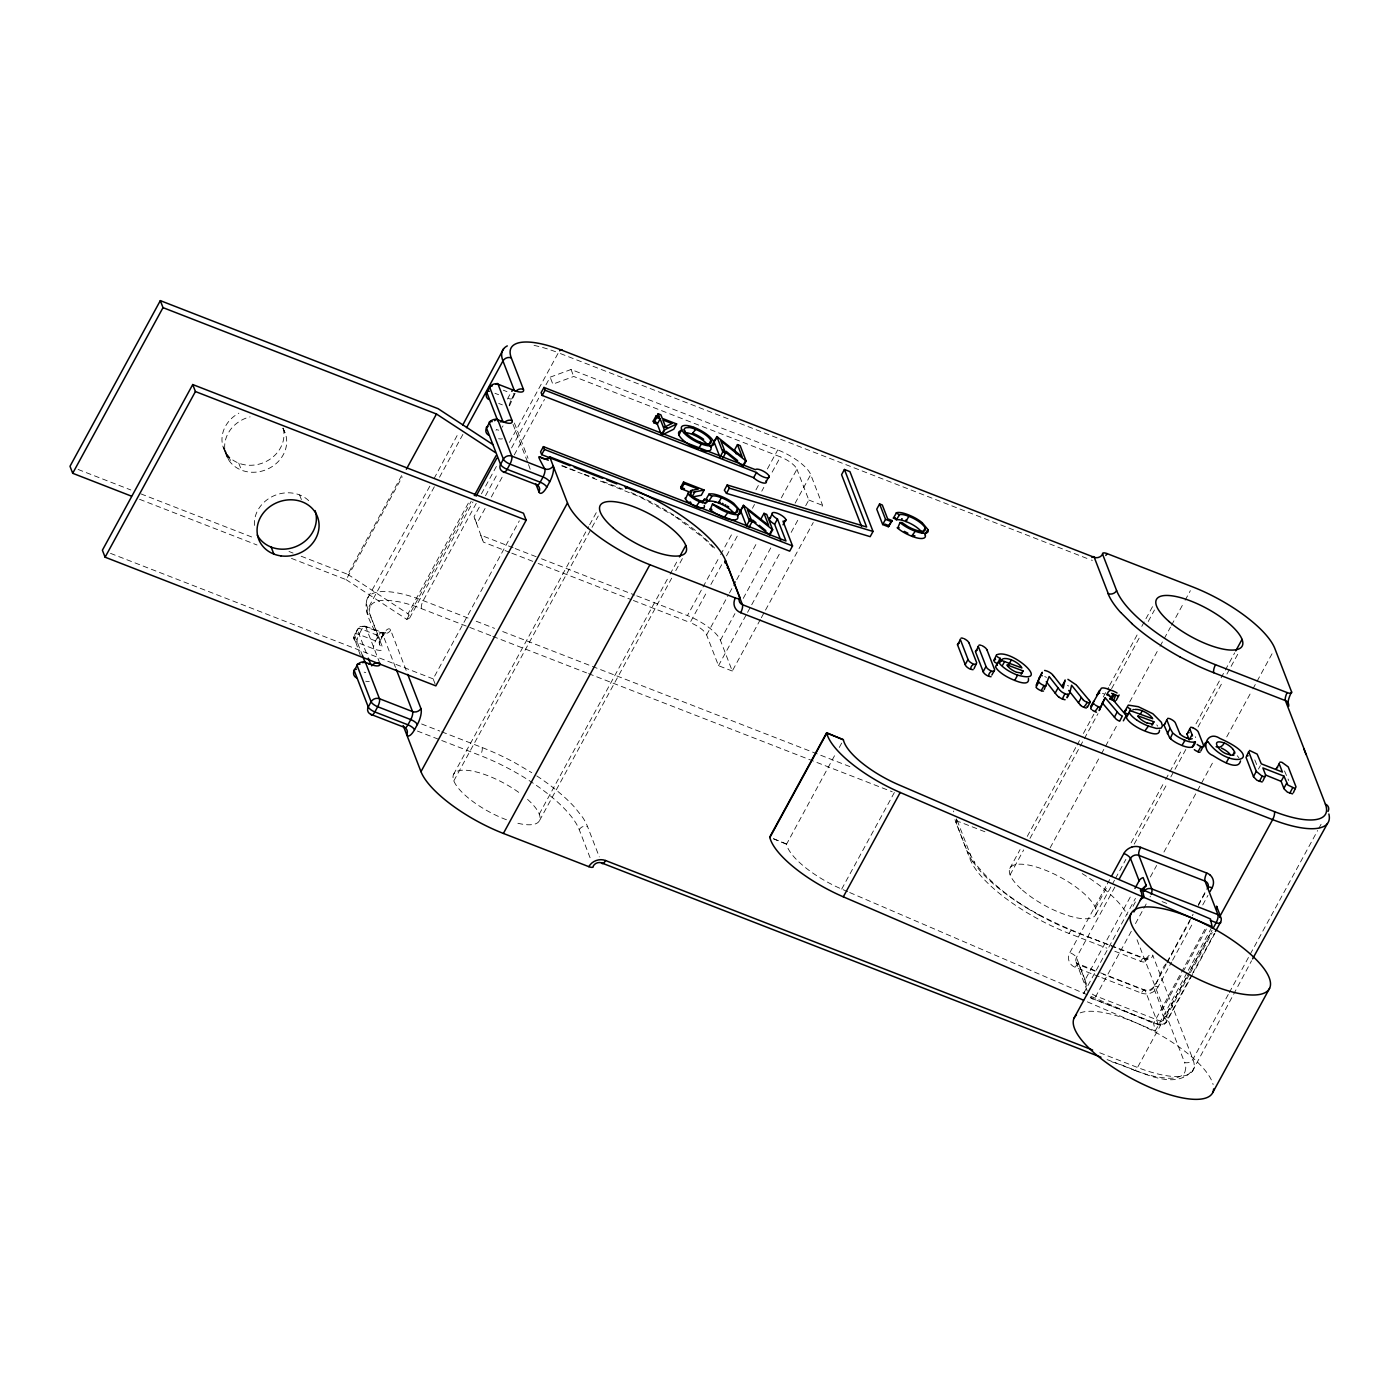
<?xml version="1.0" encoding="UTF-8"?>
<svg xmlns="http://www.w3.org/2000/svg" width="1400" height="1400" viewBox="0 0 1400 1400"><rect width="100%" height="100%" fill="white"/><g stroke="black" fill="none" stroke-linecap="round" stroke-linejoin="round"><path stroke-width="0.75" stroke-dasharray="5 3.75" d="M956.76 820.785L956.778 819.84L956.078 822.062M509.495 405.86L515.183 393.067M1112.055 1061.935C1133.93 1067.22 1176 1095.237 1193.938 1068.078M370.108 606.532L369.267 610.225A72.345 23.905 28.6 0 0 370.335 615.72M1184.943 1071.98L1185.765 1068.13A72.345 23.905 28.6 0 0 1184.715 1062.81M382.9 635.688L379.295 642.407M434.07 478.555L458.605 432.775M1192.293 1071.42L1251.565 960.767M1214.885 933.38L1193.587 972.475M301.158 556.22L347.795 574.367L402.815 473.445M291.463 558.39L346.15 579.67L402.22 476.84M434.332 486.762L367.815 608.773A6.3 5.53 -21.1 0 0 370.493 616.14L382.637 647.605A12.723 4.2 28.6 0 1 382.672 649.372M439.53 477.225L463.452 433.387M507.395 399.088A6.3 2.152 -68.7 0 1 507.815 398.283L510.668 393.067M406.175 670.355L390.67 630.192A12.6 4.323 -68.7 0 0 382.812 635.023L379.96 640.238A6.3 5.53 -21.1 0 0 382.637 647.605M509.145 405.457A12.6 4.323 -68.7 0 1 512.242 397.635L514.15 394.152M502.302 427.158L503.02 425.863M346.15 579.67L406.822 619.378L409.658 618.048L408.012 613.778L469.262 501.427M406.822 619.378L471.188 501.323M409.658 618.048L472.99 501.9M476.227 503.387L423.22 600.617A6.3 2.152 -68.7 0 0 421.453 608.633M481.425 493.85L497.017 465.255M509.495 442.382L558.355 352.783A78.715 26.022 28.6 0 0 531.195 344.855M509.758 552.387L483.42 542.133L474.04 516.74L480.305 505.278M485.52 495.705L498.015 472.762M511.577 447.912L538.685 398.195M545.965 384.825L550.148 377.178L571.043 369.495L777.753 449.907A31.482 10.412 28.6 0 1 810.722 474.617L822.605 505.383L820.523 509.198M485.082 508.445L476.752 523.74L474.04 516.74M491.347 496.965L503.843 474.023M514.273 454.912L544.495 399.455M435.172 684.128L433.142 678.878L519.312 520.835M453.53 774.462L588.63 526.663M589.663 524.773L596.925 511.455M453.827 780.867L598.238 516.005M539.262 814.1L669.025 576.117M670.075 574.192L678.44 558.845M539.56 820.523L671.685 578.183M675.78 570.64L682.972 557.462M760.305 619.64L732.27 671.038L720.405 640.273A31.482 10.412 28.6 0 0 687.435 615.562L701.977 588.91M703.01 587.003L719.617 556.535M720.65 554.628L733.11 531.79M755.947 489.895L759.062 484.173M767.375 468.948L777.753 449.907M732.27 671.038L718.497 665.683L706.615 634.918A15.75 5.198 28.6 0 0 690.13 622.562L706.738 592.095M710.903 584.483L722.312 563.535M726.477 555.905L738.92 533.067M752.43 508.305L754.495 504.508M761.775 491.173L763.84 487.358M772.153 472.133L780.447 456.907L573.738 376.477L552.843 384.16L550.148 377.178M706.615 634.918L728.42 594.93M729.452 593.023L735.683 581.595M736.715 579.688L757.488 541.608M781.358 497.823L796.933 469.262A15.75 5.198 28.6 0 0 780.447 456.907M720.405 640.273L734.93 613.62M743.242 598.378L771.26 546.98M795.148 503.177L810.722 474.617M718.497 665.683L746.532 614.267M747.565 612.36L750.68 606.655M751.712 604.747L780.78 551.442M791.175 532.385L799.47 517.16M805.7 505.733L808.815 500.028L796.933 469.262M761.337 617.733L764.452 612.01M765.503 610.12L813.26 522.515M847.7 891.678L841.697 889.087A56.665 18.725 28.6 0 1 786.52 844.253L835.048 754.758M839.282 747.495L843.413 739.9M841.697 889.087L894.46 792.33M1009.803 868.438L1020.075 849.608M1027.25 836.43L1076.057 746.9M1077.108 744.975L1080.257 739.218M1083.39 733.46L1093.855 714.28M1103.27 697.008L1108.502 687.4M1109.553 685.475L1137.64 633.955M1141.788 626.36L1144.903 620.655M1145.935 618.747L1153.197 605.43M1010.083 874.843L1023.697 849.905M1029.98 838.39L1079.155 748.178M1080.205 746.253L1083.337 740.495M1084.388 738.57L1097.985 713.633M1111.6 688.678L1140.895 634.935M1148.227 621.495L1154.493 609.98M1050.14 847.84L1100.382 755.72M1101.415 753.795L1117.112 725.008M1129.678 701.977L1158.972 648.235M1160.023 646.327L1163.172 640.553M1164.205 638.645L1170.487 627.13M1171.538 625.205L1184.085 602.175M1185.135 600.25L1190.368 590.66M1099.227 976.692L1075.182 967.33A12.6 11.078 -21.1 0 1 1069.845 952.613L1106.227 885.885M1107.26 883.977L1110.375 878.255M1095.535 908.092L1108.1 885.062M1131.112 842.835L1164.608 781.41M1165.64 779.503L1168.79 773.745M1169.84 771.82L1182.388 748.79M1196.002 723.835L1220.065 679.683M1221.115 677.775L1224.248 672.017M1225.297 670.093L1234.712 652.82M1095.815 914.498L1114.487 880.267M1115.52 878.378L1125.898 859.355M1134.21 844.113L1167.688 782.688M1170.837 776.93L1173.97 771.173M1175.02 769.247L1186.535 748.142M1198.033 727.02L1222.812 681.572M1226.925 674.048L1238.212 653.327M1114.89 887.005L1076.443 957.547A6.3 5.53 -21.1 0 0 1079.102 964.915L1086.733 984.655M1086.487 986.335L1084.545 981.295A6.3 5.53 -21.1 0 1 1085.07 979.93L1130.815 896.053M1083.722 993.248L1135.435 898.38M1133.002 906.342L1137.168 898.712M1150.345 876.995L1156.627 865.48M1163.943 852.04L1196.388 792.54M1197.438 790.615L1213.135 761.827M1226.733 736.872L1251.845 690.812M1252.895 688.905L1272.775 652.435M1131.322 931.245L1095.99 996.065A6.3 2.152 -68.7 0 1 1092.07 998.48A6.3 5.53 -21.1 0 1 1090.25 997.325M1135.487 923.615L1142.767 910.262M1143.8 908.355L1146.915 902.65M1258.46 769.072L1260.35 765.59M1166.095 963.795C1158.605 970.585 1158.447 992.46 1144.623 989.975L1098.685 972.108M1167.127 961.887L1193.115 914.217M1198.312 904.68L1207.675 887.53M1166.078 964.688L1153.618 987.578A6.3 5.53 -21.1 0 1 1145.252 990.64A6.3 2.152 -68.7 0 0 1141.332 993.072L1101.24 977.462M1167.127 962.78L1189.983 920.85M1198.312 905.59L1205.575 892.255M1141.332 993.072A12.6 11.078 -21.1 0 0 1158.045 986.913L1171.555 962.132M1172.587 960.225L1193.377 922.092M1202.74 904.942L1207.938 895.405M1087.328 1001.84L1155.227 1031.047L1153.6 1023.33L1206.362 926.555M1189.405 974.488L1165.483 1018.342A6.3 5.53 -21.1 0 1 1164.608 1019.585L1161.37 1011.185A6.3 5.53 -21.1 0 0 1162.245 1009.942L1182.002 973.735M1183.035 971.828L1206.94 927.972M1155.227 1031.047L1187.288 972.23M1188.32 970.34L1212.12 926.695M1186.045 977.935L1162.14 1021.79A6.3 2.152 -68.7 0 1 1158.22 1024.205L1092.07 998.48L1090.53 994.525M1190.21 970.322L1212.033 930.283M1186.36 977.865L1137.517 1067.465A6.3 2.152 -68.7 0 1 1133.58 1069.898L1107.085 1059.59M1187.41 975.958L1212.347 930.212M1190.438 972.58L1212.26 932.558M1191.523 975.38L1166.568 1021.142A6.3 5.53 -21.1 0 1 1158.22 1024.205L1145.252 990.64L1103.165 974.26M1192.555 973.472L1214.377 933.45M1192.555 974.382L1166.165 1022.648L1164.065 1024.52L1159.13 1024.905M1228.255 994.49L1192.922 1059.31A6.3 5.53 -21.1 0 1 1184.557 1062.39L1136.73 938.98M1229.305 992.583L1317.645 830.532M1318.695 828.642L1322.842 821.012M429.835 486.168L368.445 596.68C359.765 612.622 377.178 629.265 379.575 644.56M1145.112 961.538L1148.91 956.847L1145.112 958.825L1146.197 958.597L1143.975 958.212C1084.283 934.43 1015.035 915.425 974.05 861.858L974.715 862.803L970.515 854.98L956.48 818.615M382.62 636.142L386.627 631.225L382.83 633.202L383.898 632.975L365.4 626.273M364.84 626.133L359.905 626.517L357.805 628.39L353.885 638.015M1104.267 693.962L1103.69 693.788A11.06 3.657 28.6 0 0 1102.483 693.455M1158.587 1024.765L1090.793 997.938M560.385 353.57L1090.303 559.72M808.815 500.028L822.605 505.383M503.317 390.197L506.992 391.632M494.952 393.277L498.627 394.713M498.698 403.445L502.373 404.863M562.415 465.71L576.538 471.205M584.605 474.338L594.685 478.258M602.753 481.407L622.93 489.248M561.54 465.798L582.207 473.83M584.08 474.565L639.485 496.738L673.418 515.375M513.135 547.767L480.707 535.15L483.42 542.133M515.165 548.555L539.49 558.005M541.52 558.793L634.742 595.07M636.773 595.858L687.435 615.562M511.787 553.175L536.113 562.642M538.142 563.43L631.365 599.69M633.395 600.477L690.13 622.562M468.073 618.065L423.22 600.617A78.715 26.022 28.6 0 0 367.815 608.773L379.96 640.238A6.3 2.083 28.6 0 1 375.533 640.903L358.995 634.462A6.3 2.083 28.6 0 0 354.567 635.11A6.3 5.53 -21.1 0 0 357.227 642.477L373.765 648.918A12.583 4.165 28.6 0 0 382.043 650.003M476.21 621.233L494.567 628.372M502.705 631.54L851.235 767.13M78.103 469.455L130.83 489.965M140.963 493.903L254.52 538.072M288.995 551.477L293.055 553.07M490.752 635.582L420.63 608.317A72.24 23.87 28.6 0 0 398.983 601.808L388.973 600.39A72.31 23.905 28.6 0 0 370.387 606.043M492.8 636.387L586.548 672.858M588.595 673.645L892.273 791.788M139.545 499.293L257.023 544.985M984.935 831.775L960.523 822.29A6.3 2.083 28.6 0 0 956.078 822.938L970.13 859.303A94.447 31.22 28.6 0 0 1069.005 933.433L1106.84 948.15M1162.07 901.6L1168.072 903.945M110.513 553.367L433.142 678.878M1039.255 915.25A100.608 33.25 28.6 0 0 1072.943 931.017L1108.765 944.947M1110.76 945.717L1144.605 958.895A6.3 5.53 -21.1 0 0 1152.953 955.815L1192.922 1059.31A78.715 26.022 28.6 0 1 1137.517 1067.465L1098.79 1052.398M1114.803 951.248L1140.668 961.31A6.3 2.083 28.6 0 0 1145.112 960.663A12.6 4.323 -68.7 0 1 1152.953 955.815M773.57 838.933L786.433 843.938M1095.01 970.672L1076.547 963.007L1077.212 963.69M1095.132 971.145L1079.102 964.915A6.3 2.152 -68.7 0 0 1075.182 967.33M421.61 723.975L439.757 731.045M441.77 731.832L482.108 747.512A100.608 33.25 28.6 0 1 515.795 763.28L531.79 772.695M417.392 731.045L439.723 739.725M441.752 740.512L480.34 755.528A94.447 31.22 28.6 0 1 579.233 829.657L590.94 859.968M1044.733 676.567L1044.855 676.62A5.582 1.838 28.6 0 1 1046.483 677.39M773.483 838.635L786.52 844.253M849.712 892.535L1153.6 1023.33M1067.483 685.44L1068.62 686M1038.993 915.092L1030.278 910.123M1029.735 909.808L1021.667 904.82M347.795 574.367L408.012 613.778M675.202 516.6L703.29 537.758L714.315 548.712M1284.5 770.945L1288.717 780.553M1237.233 755.72L1238.877 757.715M1156.75 724.867L1157.73 726.197M1254.767 759.903L1257.672 767.043M972.44 861.227L980.017 870.817A100.712 33.285 28.6 0 0 1021.335 904.61M226.1 453.233L230.632 460.565L222.827 446.058L228.812 460.215M283.115 428.102L285.81 435.085M224.77 451.43L225.523 453.04M1195.722 737.625L1195.565 737.258A5.478 1.802 28.6 0 0 1195.25 736.733M1162.245 1009.942L1153.618 987.578A6.3 2.083 28.6 0 1 1158.045 986.913M1165.483 1018.342L1166.568 1021.142A6.3 2.083 28.6 0 1 1162.14 1021.79L1095.99 996.065A6.3 2.083 28.6 0 1 1090.163 992.285M1085.07 979.93L1076.443 957.547A6.3 2.083 28.6 0 0 1069.845 952.613M1076.04 961.87L1088.342 993.755M954.975 819.613L967.453 851.935A6.3 5.53 -21.1 0 1 970.13 859.303M571.043 369.495L573.738 376.477M514.413 423.045L528.01 458.29M513.03 424.375L527.765 462.525M528.535 464.537L530.425 469.892M536.778 775.915A100.712 33.285 28.6 0 1 575.015 807.695L582.61 817.303A100.712 33.285 28.6 0 1 587.545 826.595L599.288 856.887M395.483 667.398L382.305 633.255L365.767 626.832A6.3 5.53 -21.1 0 0 357.402 629.895L354.567 635.11L362.373 655.322M379.803 663.197L365.767 626.832A6.3 2.152 -68.7 0 0 361.848 629.247A6.3 2.083 28.6 0 0 357.402 629.895L367.553 656.163M299.6 494.9L301.613 500.15M354.165 639.433L353.832 636.668L360.483 655.795M238.752 463.155L241.447 470.155M1150.45 896.123A6.3 2.152 -68.7 0 1 1150.03 896.928M498.733 430.168A6.3 2.083 28.6 0 1 496.457 429.52A6.3 2.152 -68.7 0 0 496.037 430.325M502.442 438.795A12.6 4.165 28.6 0 1 498.593 438.725M282.748 428.225A31.482 27.685 -21.1 0 1 267.767 469A31.482 27.685 -21.1 0 1 225.96 454.457A31.482 27.685 -21.1 0 1 250.093 416.868M283.255 428.627A31.482 27.685 -21.1 0 1 262.22 463.173A31.482 27.685 -21.1 0 1 224.263 449.96A31.482 27.685 -21.1 0 1 238.84 413.175M512.242 397.635A6.3 2.083 28.6 0 1 507.815 398.283M514.36 393.733A6.3 2.083 28.6 0 1 513.275 393.767M630.91 492.502A100.748 33.303 28.6 0 1 714.613 548.065M390.67 630.192A6.3 5.53 -21.1 0 1 382.305 633.255A6.3 2.152 -68.7 0 0 378.385 635.688L375.533 640.903A6.3 2.152 -68.7 0 0 373.765 648.918M254.432 525.438A31.482 27.685 -21.1 0 1 274.33 495.6A31.482 27.685 -21.1 0 1 309.942 501.918M1092.403 560.332A12.6 11.078 -21.1 0 1 1091.318 560.07M527.555 799.383A48.79 16.135 28.6 0 1 515.445 822.657M506.468 819.753A48.79 16.135 28.6 0 1 453.653 774.218A48.79 16.135 28.6 0 1 520.17 793.415M357.227 642.477A6.3 2.152 -68.7 0 1 358.995 634.462L361.848 629.247L378.385 635.688A6.3 2.083 28.6 0 0 382.812 635.023M1082.217 873.617A78.715 26.022 28.6 0 1 1127.175 914.602M482.108 747.512A6.3 2.152 -68.7 0 1 480.34 755.528M579.233 829.657A6.3 5.53 -21.1 0 1 587.58 826.577M365.75 672.648A6.3 2.083 28.6 0 1 364.175 672.14M956.55 818.825A6.3 5.53 -21.1 0 1 956.078 822.938M953.54 811.86A6.3 2.152 -68.7 0 1 953.767 810.985M1140.668 961.31A6.3 2.152 -68.7 0 1 1144.605 958.895M1069.005 933.433A6.3 2.152 -68.7 0 1 1072.943 931M1134.368 1070.195A72.24 23.87 28.6 0 0 1156.05 1076.722L1166.078 1078.14A72.31 23.905 28.6 0 0 1184.663 1072.487M369.285 681.59A12.583 4.165 28.6 0 1 365.68 681.188M972.458 861.21A100.712 33.285 28.6 0 1 967.505 851.935M1080.17 1012.9A78.715 26.022 28.6 0 1 1154.842 1031.922A78.715 26.022 28.6 0 1 1213.118 1084.545M1083.898 993.317A6.3 5.723 -11.8 0 1 1084.422 991.935M1022.56 890.242A48.79 16.135 28.6 0 0 1095.045 915.722A48.79 16.135 28.6 0 0 1040.83 868.455A48.79 16.135 28.6 0 0 1022.56 890.242"/><path stroke-width="1.5" d="M996.398 655.235L993.632 660.8L995.61 659.242M1065.12 679.962L1063.195 688.117L1054.428 676.97M1067.92 694.12L1067.08 697.778L1069.915 692.545L1071.595 685.23L1083.46 700.053M996.45 654.99C1010.328 647.29 1053.605 685.58 1016.767 674.87A20.598 6.808 28.6 0 1 1015.35 674.275L1014.265 673.803A19.198 6.335 28.6 0 1 1011.465 672.438A18.218 6.02 28.6 0 1 1008.315 670.688L1008.053 670.53A16.555 5.478 28.6 0 1 1006.565 669.567L1005.865 669.095A16.345 5.407 28.6 0 1 998.41 661.605M1102.377 702.992L1099.193 710.553L1105.212 697.778L1118.793 713.668A5.005 1.662 28.6 0 0 1122.345 716.03L1119.668 721.21A5.005 1.662 28.6 0 1 1115.87 718.883L1102.377 702.992L1105.212 697.778M1062.267 685.178L1061.9 686.367L1064.735 681.188M1108.467 689.185L1106.543 688.572A11.06 3.657 28.6 0 0 1102.553 687.942L1102.342 687.995A10.92 3.605 28.6 0 0 1101.293 688.275L1090.898 706.58L1093.75 701.347M462.683 425.145L503.562 348.845M1252.597 958.86L1327.428 823.585M492.852 444.535L438.113 408.695L160.317 300.632L70 466.287L72.695 473.287L131.442 496.142M72.695 473.287L163.013 307.632L160.317 300.632M192.727 384.545L102.392 550.218L105.105 557.2L435.855 685.878L526.173 520.205L523.477 513.222L192.727 384.545L195.423 391.545L526.173 520.205M105.105 557.2L195.423 391.545M406.368 469.227L436.467 414.015L495.355 452.55M466.567 427.665L502.95 360.938A78.715 26.022 28.6 0 1 507.308 345.905M474.302 495.6L496.09 455.613M476.105 496.177L496.86 458.097M543.97 387.433L545.055 390.233L756.472 472.483A7.875 2.607 28.6 0 0 767.55 477.942A7.875 2.607 28.6 0 0 765.415 472.412A7.875 2.607 28.6 0 0 755.405 469.683L543.97 387.433L541.117 392.648L542.202 395.447L753.637 477.698A7.875 2.607 28.6 0 0 762.597 482.843A7.875 2.607 28.6 0 0 766.028 480.9M542.202 395.447L545.055 390.233M625.012 487.077L789.705 551.163L792.54 545.93L782.985 521.168A7.875 2.607 28.6 0 0 783.597 516.863A7.875 2.607 28.6 0 0 772.73 512.628A7.875 2.607 28.6 0 0 777.472 519.032L785.96 540.995L543.41 446.635L540.558 451.85L541.642 454.65L570.115 465.727M541.642 454.65L544.477 449.435L543.41 446.635M359.922 664.265A6.3 2.083 28.6 0 0 357.07 665.42L354.235 670.635L368.27 707A6.3 5.53 -21.1 0 0 370.93 714.367L404.005 727.23A6.3 5.53 -21.1 0 1 406.683 734.597A12.6 4.323 -68.7 0 0 414.523 729.75L417.375 724.535A12.6 4.323 -68.7 0 0 420.91 708.505L407.715 674.363M546.805 487.148L549.657 481.915A12.6 4.323 -68.7 0 0 553.175 465.885A6.3 5.53 -21.1 0 1 544.827 468.965L511.752 456.102A6.3 5.53 -21.1 0 0 503.387 459.165L500.552 464.398A6.3 5.53 -21.1 0 0 503.213 471.748L536.288 484.61A6.3 5.53 -21.1 0 1 538.965 491.977A12.6 4.323 -68.7 0 0 546.805 487.148A6.3 2.083 28.6 0 0 540.207 482.195L507.133 469.332A6.3 2.083 28.6 0 1 500.552 464.398L486.5 428.033L489.352 422.8A6.3 2.083 28.6 0 1 492.205 421.645M1092.665 1050.035L605.553 860.528A6.3 2.152 -68.7 0 1 601.633 862.942A6.3 5.53 -21.1 0 0 593.267 866.023A6.3 2.083 28.6 0 1 588.84 866.67L503.387 833.438A78.715 26.022 28.6 0 1 420.98 771.663L567.49 502.95L549.675 456.802C543.935 465.57 531.405 444.745 544.827 468.965A6.3 2.152 -68.7 0 1 543.06 476.98L540.207 482.195A6.3 2.152 -68.7 0 1 536.288 484.61M660.73 432.985L657.3 424.113L653.817 422.748L653.205 421.172L656.04 415.957L659.54 417.305L658.175 413.77L655.322 418.985M653.817 422.748L656.653 417.533L656.04 415.957M657.3 424.113L660.153 418.898L656.653 417.533M661.413 434.752L664.265 429.537L660.153 418.898M676.637 423.973L664.825 429.765L661.972 434.98L673.803 429.188L676.637 423.973L662.27 418.373L660.887 414.82L658.175 413.77M679.035 435.015L681.678 429.275M683.865 432.547A14.175 4.69 28.6 0 1 685.335 432.565A15.593 5.145 28.6 0 1 686.42 432.705L686.788 432.757A14.157 4.672 28.6 0 1 688.188 433.055L688.38 433.108A15.75 5.198 28.6 0 1 691.827 434.192L695.73 429.38M698.145 449.05L701.523 444.027A16.275 5.372 28.6 0 0 702.923 444.535L703.308 444.658A17.692 5.845 28.6 0 0 712.267 445.533L712.32 445.515A18.655 6.16 28.6 0 0 713.79 444.132L713.808 444.08A18.445 6.09 28.6 0 0 713.895 442.96L713.878 442.838A17.203 5.688 28.6 0 0 713.685 442.067L710.85 447.283A17.203 5.688 28.6 0 1 711.025 448L711.043 448.175A18.445 6.09 28.6 0 1 710.955 449.295A18.655 6.16 28.6 0 1 709.468 450.73A17.692 5.845 28.6 0 1 700.7 449.942M691.39 492.748L681.31 488.827L680.697 487.252L683.55 482.037L704.148 490.052L701.295 495.267L692.003 497.07L694.837 491.855L704.148 490.052M681.31 488.827L684.145 483.613L683.55 482.037M708.977 444.22L710.798 440.58M716.87 436.59L722.803 451.972L719.968 457.205L714.017 441.805L716.87 436.59L742.14 456.698L737.468 444.605L734.615 449.82L736.173 453.863M717.483 436.835L714.017 441.805M685.51 498.855L688.188 493.168A10.833 3.587 28.6 0 1 688.082 492.713M503.387 833.438L649.898 564.725A78.715 26.022 28.6 0 1 567.49 502.95M689.413 495.477L692.265 490.262L698.267 489.108L684.145 483.613M685.335 498.785A10.482 3.465 28.6 0 0 695.975 506.642L699.562 501.673M722.68 458.255L725.532 453.04L720.86 440.93L746.13 461.055L743.278 466.27M702.468 502.67L704.375 499.188L707.175 500.517A11.55 3.815 28.6 0 1 699.633 501.83M717.08 502.442A14.84 4.9 28.6 0 0 711.935 501.165L710.185 501.095A15.75 5.198 28.6 0 0 709.398 501.165L705.898 499.468L709.065 494.13A17.272 5.705 28.6 0 1 710.535 493.885L710.903 493.867A16.87 5.582 28.6 0 1 712.442 493.938L712.898 493.972A17.448 5.775 28.6 0 1 714.945 494.34L715.365 494.445A18.672 6.177 28.6 0 1 718.183 495.25L719.04 495.548A18.235 6.038 28.6 0 1 719.915 495.863L721.42 496.44A17.57 5.81 28.6 0 1 722.032 496.685L724.955 497.998A15.732 5.198 28.6 0 1 725.97 498.488L726.95 498.995A16.73 5.53 28.6 0 1 727.93 499.52L728.14 499.642A15.978 5.285 28.6 0 1 729.995 500.727L730.782 501.235A15.61 5.163 28.6 0 1 732.13 502.145L732.883 502.688A15.155 5.005 28.6 0 1 733.793 503.37L740.163 510.633M705.197 503.738L707.087 500.255M708.628 501.305L712.25 495.95A15.75 5.198 28.6 0 1 713.02 495.88L714.788 495.95A14.84 4.9 28.6 0 1 717.238 496.405L718.532 496.773A14.683 4.848 28.6 0 1 720.038 497.262L721.858 497.963A15.172 5.022 28.6 0 1 737.765 509.425M679.49 556.92L685.773 545.405M723.468 517.3L723.327 517.247A19.127 6.317 28.6 0 1 722.032 516.705L719.775 515.655A16.8 5.547 28.6 0 1 718.183 514.85L717.57 514.535A17.465 5.775 28.6 0 1 712.058 511.088L711.673 510.808A15.453 5.11 28.6 0 1 710.168 509.635L712.495 503.983L718.445 506.782M844.428 469.472L866.635 526.995L727.212 484.977L724.36 490.192L726.477 493.36L870.188 536.655L873.023 531.44L849.94 471.625L844.428 469.472L841.575 474.688L861.49 526.26M717.378 502.548L718.462 502.95L721.315 497.735M726.477 493.36L729.33 488.145L727.212 484.977M745.553 460.827L742.718 466.043L722.942 450.135M724.115 517.562L727.808 512.663A18.27 6.038 28.6 0 0 740.6 511.123M753.637 477.698L756.472 472.483M735.525 513.012L737.345 509.355M737.45 516.215L740.285 511M749.49 518.858L769.825 535.01L772.66 529.778L747.39 509.67L752.062 521.762L749.227 526.995L746.497 525.928L740.565 510.545L743.4 505.33L768.67 525.42L763.997 513.345L761.163 518.56M744.03 505.575L740.565 510.545M766.29 481.442L769.142 476.21M746.497 525.928L749.35 520.712L743.4 505.33M769.265 519.435L772.1 514.22M780.798 540.225L774.62 524.247L777.472 519.032M769.247 534.782L772.1 529.567M783.038 524.79L785.89 519.575M879.585 503.948L876.75 509.18L882.683 524.562L888.3 526.733L892.308 520.642L887.635 518.822L882.315 505.015L879.585 503.948L885.535 519.347L891.135 521.517L892.308 520.642M882.683 524.562L885.535 519.347M888.3 526.733L891.135 521.517M922.215 532.858A15.172 5.022 28.6 0 0 906.517 521.78L904.785 521.097A14.683 4.848 28.6 0 0 903.192 520.572L901.88 520.222A14.84 4.9 28.6 0 0 899.447 519.75L897.68 519.68A15.75 5.198 28.6 0 0 896.892 519.75L893.392 518.053L896.56 512.733A17.272 5.705 28.6 0 1 898.03 512.47L898.398 512.452A16.87 5.582 28.6 0 1 899.955 512.523L900.392 512.575A17.448 5.775 28.6 0 1 902.44 512.925L902.86 513.03A18.672 6.177 28.6 0 1 905.678 513.835L906.535 514.133A18.235 6.038 28.6 0 1 907.41 514.447L908.915 515.025A17.57 5.81 28.6 0 1 909.528 515.288L912.45 516.582A15.732 5.198 28.6 0 1 913.465 517.072L914.445 517.597A16.73 5.53 28.6 0 1 915.425 518.105L915.635 518.227A15.978 5.285 28.6 0 1 917.49 519.33L918.278 519.837A15.61 5.163 28.6 0 1 919.625 520.73L920.377 521.273A15.155 5.005 28.6 0 1 921.288 521.955L921.935 522.48M896.227 519.872L899.745 514.535A15.75 5.198 28.6 0 1 900.515 514.465L902.283 514.535A14.84 4.9 28.6 0 1 904.733 514.99L906.028 515.358A14.683 4.848 28.6 0 1 907.533 515.847L909.352 516.548A15.172 5.022 28.6 0 1 925.26 528.01M912.467 536.462L910.822 535.832A19.127 6.317 28.6 0 1 909.528 535.29L907.27 534.258A16.8 5.547 28.6 0 1 905.678 533.452L905.065 533.12A17.465 5.775 28.6 0 1 899.553 529.673L899.167 529.392A15.453 5.11 28.6 0 1 897.68 528.22L899.99 522.567L902.02 522.567L907.672 526.418A15.505 5.128 28.6 0 0 909.738 527.503L911.33 528.29A15.155 5.005 28.6 0 0 912.66 528.867L914.48 529.585A14.473 4.777 28.6 0 0 915.583 529.988L916.125 530.18A15.522 5.128 28.6 0 0 919.608 531.072L920.062 531.142A14.455 4.777 28.6 0 0 924.98 530.355A14.105 4.655 28.6 0 0 925.172 529.06L925.172 529.025A13.965 4.62 28.6 0 0 925.015 528.343L922.075 533.33M905.958 521.553L908.81 516.32M911.61 536.148L915.32 531.247A18.27 6.038 28.6 0 0 928.095 529.707M924.945 534.8L927.78 529.585M826.648 732.69A75.565 24.973 28.6 0 0 900.2 792.47L1212.12 926.695L1210.493 918.977L898.59 784.735A56.665 18.725 28.6 0 1 843.413 739.9L826.648 732.69L769.755 837.025A75.565 24.973 28.6 0 0 843.308 896.822L1083.513 1000.195M769.895 837.497L826.788 733.145L843.325 739.585M970.2 669.148A5.547 1.838 28.6 0 1 965.422 665.105L957.6 644.997L960.347 639.52A5.617 1.855 28.6 0 1 960.26 639.17M965.178 664.668L968.03 659.452L960.435 639.782M983.36 672.087L975.572 651.997L978.337 646.503M843.308 896.822L900.2 792.47M973.087 669.707C968.083 670.18 972.317 662.48 975.94 664.492M969.01 642.915L976.71 662.83L974.033 668.657M983.167 671.668L986.02 666.435L978.425 646.782M991.078 676.707C986.038 677.197 990.308 669.41 993.93 671.492M1000.528 658.403L995.523 666.803A16.345 5.407 28.6 0 0 1002.977 674.327L1003.712 674.8A16.555 5.478 28.6 0 0 1005.217 675.745L1005.48 675.903A18.218 6.02 28.6 0 0 1008.613 677.653A19.198 6.335 28.6 0 0 1011.43 679.017L1012.498 679.49A20.598 6.808 28.6 0 0 1013.933 680.085C1017.695 681.642 1029.822 686.56 1028.44 678.405M991.847 675.045L994.7 669.812L986.93 649.793M1000.072 662.2L1003.205 658.613M1002.697 665.053L1004.587 661.57L1021.877 667.94A12.617 4.165 28.6 0 0 1021.283 666.96L1021.002 666.558A11.725 3.885 28.6 0 0 1018.938 664.405A9.31 3.08 28.6 0 0 1012.235 660.275L1010.502 659.61M1008.507 665.14L1011.36 659.925M1014.738 680.4L1017.59 675.185M1021.142 674.363L1023.033 670.898L1007.002 664.878A15.435 5.093 28.6 0 0 1007.475 665.665L1007.58 665.805M1036.035 687.102L1038.87 681.87M1046.325 685.86A4.357 1.435 28.6 0 1 1044.05 685.51L1041.18 690.69M1044.26 689.5L1049.108 676.48L1059.993 690.322M1057.158 695.538L1055.18 693.14L1058.033 687.925M1062.355 698.933L1064.962 693.613A5.232 1.732 28.6 0 1 1061.69 691.827L1061.252 691.46A4.987 1.645 28.6 0 1 1060.5 690.83L1060.5 690.83M1080.625 705.267L1078.49 702.817L1081.325 697.602M1080.45 705.267A4.147 1.365 28.6 0 0 1083.828 707.315L1087.45 702.363A4.41 1.452 28.6 0 0 1089.217 702.765M1087.502 707.122L1090.355 701.907M1099.455 690.41L1096.602 695.625L1098.457 693.508A10.92 3.605 28.6 0 1 1099.49 693.21L1099.7 693.192M1092.42 710.185A4.34 1.435 28.6 0 0 1093.05 710.605L1093.085 710.622A4.97 1.645 28.6 0 0 1094.922 711.602L1098.528 706.668M1106.665 694.785C1109.675 688.503 1110.847 689.955 1115.502 692.108A4.532 1.505 28.6 0 1 1117.06 692.965M1109.605 698.863L1113.507 694.067A5.862 1.943 28.6 0 1 1114.138 694.347L1114.96 694.733A5.32 1.768 28.6 0 0 1115.695 695.065L1113.63 700.595A3.92 1.295 28.6 0 0 1115.362 701.102M1110.095 699.055L1110.585 699.247A5.862 1.943 28.6 0 1 1111.285 699.562L1114.592 694.558M1116.273 700.227L1119.125 695.012M1123.36 720.808L1126.195 715.593M1140.318 714.315L1142.207 710.832L1143.082 711.2A9.31 3.08 28.6 0 1 1149.75 715.26A11.725 3.885 28.6 0 1 1151.815 717.413L1152.148 717.867A12.617 4.165 28.6 0 1 1152.655 718.707L1132.075 711.305M1136.678 720.02A16.345 5.407 28.6 0 1 1129.275 712.512L1126.37 717.71A16.345 5.407 28.6 0 0 1133.825 725.235L1134.578 725.69A16.555 5.478 28.6 0 0 1136.065 726.653L1136.328 726.81A18.218 6.02 28.6 0 0 1139.46 728.56A19.198 6.335 28.6 0 0 1142.278 729.925L1143.362 730.398A20.598 6.808 28.6 0 0 1144.78 730.992L1148.438 726.093L1156.365 728.438L1161.142 728.14L1162.438 726.005L1161.37 722.295L1152.847 713.738L1138.288 706.685L1128.33 705.11L1124.48 711.707L1126.283 710.168M1151.99 725.27L1153.898 721.788L1137.85 715.785A15.435 5.093 28.6 0 0 1138.322 716.572L1138.375 716.642M1170.89 738.955L1169.928 738.028A8.26 2.73 28.6 0 1 1169.578 737.642L1164.1 725.322L1166.847 719.793A5.478 1.802 28.6 0 1 1166.812 719.512M1167.32 733.67L1170.172 728.455L1166.935 720.09M1170.33 738.413L1172.815 732.847A8.26 2.73 28.6 0 1 1172.413 732.41L1170.207 728.543M1189.877 729.015L1192.065 734.65L1189.212 739.865L1187.043 734.247L1189.79 728.753A5.565 1.838 28.6 0 1 1189.72 728.42M1170.767 738.955A12.617 4.165 28.6 0 0 1180.62 744.835L1181.95 745.447L1185.03 740.32M1111.425 876.347L1123.885 853.475A12.6 11.078 -21.1 0 1 1128.207 848.837A12.862 11.305 -21.1 0 1 1131.672 847.14M1235.763 650.895L1242.045 639.38M1119.055 879.392L1130.483 858.41A6.3 5.53 -21.1 0 1 1138.847 855.347L1204.998 881.072L1217.947 914.637A6.3 5.53 -21.1 0 1 1220.625 922.005L1215.428 931.542M1192.415 746.952C1198.068 734.825 1194.585 747.582 1191.418 747.233A15.487 5.128 28.6 0 1 1183.297 745.99L1182.283 745.587M1198.068 751.712L1200.903 746.497M1192.87 727.878L1193.395 728.07A5.478 1.802 28.6 0 1 1198.278 731.955L1203.58 745.378L1200.85 750.96M1240.523 760.918C1238.16 771.82 1219.172 759.325 1212.873 755.51C1199.993 750.488 1206.31 729.383 1219.873 738.413C1269.835 760.585 1227.432 770.508 1207.85 741.44M1134.962 888.423L1139.127 880.793A6.3 5.53 -21.1 0 1 1143.118 877.608L1146.373 885.99A6.3 5.53 -21.1 0 0 1142.365 889.192M1143.013 890.435L1146.163 884.66M1216.092 746.707C1218.858 748.545 1222.83 746.2 1224.23 743.032M1074.132 1017.975L1131.025 913.623M1133.86 911.977L1142.225 896.613L1140.615 888.895M1226.26 762.685L1229.112 757.47M1232.63 755.3L1234.52 751.817L1233.225 749.508M1262.135 782.023L1256.955 780.273L1253.56 776.843L1246.053 757.435L1248.712 751.503M1253.472 776.615L1256.307 771.4L1248.905 752.22M1259.318 781.428L1262.17 776.212L1264.987 776.808M1295.35 788.655L1287.842 785.015L1283.957 776.142L1262.888 767.935L1265.6 774.988L1262.957 780.955M1279.092 763.332A5.968 1.977 28.6 0 0 1279.215 763.63L1276.362 769.003A5.968 1.977 28.6 0 1 1276.24 768.548M1210.02 891.59L1212.085 887.793A12.6 11.078 -21.1 0 0 1213.467 882A12.758 11.218 -21.1 0 0 1211.525 876.593A12.425 10.92 -21.1 0 0 1209.967 874.947M1292.498 793.87L1287.457 792.173L1284.045 788.865L1281.123 781.358L1283.957 776.142M1283.835 788.41L1286.688 783.195M1213.065 928.375L1216.18 922.653A6.3 2.152 -68.7 0 0 1217.947 914.637L1151.797 888.913A6.3 5.53 -21.1 0 0 1143.922 891.222M1219.627 916.86L1272.635 819.63A6.3 2.152 -68.7 0 0 1274.403 811.615A72.415 23.94 28.6 0 0 1325.38 804.108A6.3 5.53 -21.1 0 1 1328.04 811.475M1289.715 793.258L1292.55 788.043M1282.592 762.773L1288.245 766.92L1295.998 786.835L1293.355 792.767M1212.697 1092.648L1269.59 988.295M1108.485 694.418L1124.672 713.615M705.898 499.468L706.212 499.345A17.272 5.705 28.6 0 1 706.808 499.205M893.392 518.053L893.707 517.947A17.272 5.705 28.6 0 1 895.178 517.685L895.335 517.685M1195.145 741.773L1194.2 742.017A15.487 5.128 28.6 0 1 1186.15 740.775L1185.24 740.407M690.392 490.683L692.265 490.262M693.28 492.153L694.837 491.855M1207.517 741.895L1204.822 743.452L1205.015 746.655M1249.517 750.452L1257.148 754.093L1261.295 763.84L1282.382 772.048L1279.285 763.997M1246.665 755.668L1248.1 755.773M1132.95 709.625L1133.842 709.538M1004.203 658.543L1006.023 658.56A11.428 3.78 28.6 0 1 1010.292 659.505M1135.05 709.433L1136.87 709.468A11.428 3.78 28.6 0 1 1141.14 710.413L1142.207 710.832M709.642 509.198L711.9 509.39M897.137 527.782L899.167 527.782M714.385 501.62L715.697 501.988M1067.92 679.332L1076.355 684.985M1001.158 660.38L1004.587 661.57M1111.547 693.35L1113.087 693.892M729.33 488.145L873.023 531.44M1108.8 689.308L1110.462 689.92M1228.413 754.25C1220.45 753.673 1209.04 738.15 1223.39 742.683M997.465 663.548L997.15 663.425A3.43 1.137 28.6 0 1 994.438 661.885M1017.065 672.298L1021.86 673.137L1023.05 671.003M1186.727 738.045L1187.165 738.202A8.855 2.922 28.6 0 0 1192.205 738.71M1084.37 707.49L1084.615 707.577A4.41 1.452 28.6 0 0 1086.382 707.98M1186.587 737.992L1186.168 737.817A6.895 2.275 28.6 0 1 1179.938 733.968M1200.517 746.358L1200.168 746.2A4.323 1.435 28.6 0 1 1197.945 745.01L1197.858 744.94A3.833 1.277 28.6 0 1 1197.158 744.415M1197.595 751.538L1197.315 751.415A4.323 1.435 28.6 0 1 1195.092 750.225L1195.057 750.207A3.833 1.277 28.6 0 1 1194.305 749.63M1000.195 658.28L1000.002 658.21A3.43 1.137 28.6 0 1 997.273 656.67M1065.435 693.805L1065.837 693.962A5.302 1.75 28.6 0 0 1067.955 694.505M1062.6 699.02L1063.002 699.178A5.302 1.75 28.6 0 0 1065.102 699.72M693.892 427.332L695.135 427.805A18.2 6.02 28.6 0 1 713.615 441.543L713.597 441.805M1116.097 695.24L1116.483 695.38A3.92 1.295 28.6 0 0 1118.215 695.887M1098.072 706.492L1097.757 706.37A4.97 1.645 28.6 0 1 1095.972 705.46A4.34 1.435 28.6 0 1 1095.255 704.97M1145.585 731.308C1149.295 732.725 1159.585 736.872 1159.533 730.222M695.222 429.188L694.785 429.012A15.75 5.198 28.6 0 0 691.32 427.91L691.128 427.858A14.157 4.672 28.6 0 0 689.727 427.56L689.36 427.507A15.593 5.145 28.6 0 0 688.17 427.35M700.262 442.207L700.683 442.365A13.318 4.393 28.6 0 0 701.837 442.785L702.258 442.908A14.14 4.672 28.6 0 0 704.13 443.45L704.497 443.537A15.505 5.128 28.6 0 0 709.258 443.852L709.31 443.835A14.21 4.707 28.6 0 0 711.095 442.365L711.113 442.33A13.58 4.48 28.6 0 0 710.955 440.965L710.92 440.86M700.997 443.835L700.157 443.485M1091.877 557.497A6.3 2.152 -68.7 0 1 1094.222 557.305A6.3 5.53 -21.1 0 0 1102.587 554.225A6.3 2.083 28.6 0 1 1107.015 553.577L1192.467 586.827A78.715 26.022 28.6 0 1 1274.875 648.585L1291.605 691.95A12.6 4.323 -68.7 0 0 1287.685 705.18M514.325 390.442L502.95 360.938A6.3 5.53 -21.1 0 1 511.298 357.875A72.415 23.94 28.6 0 1 562.275 350.368L1094.222 557.305L1108.275 593.67A6.3 5.53 -21.1 0 0 1116.623 590.59A94.447 31.22 28.6 0 0 1215.515 664.72L1287.178 692.597A6.3 2.083 28.6 0 0 1291.605 691.95M737.468 444.605L740.18 445.672L746.13 461.055M653.205 421.172L656.705 422.537M663.635 426.58L667.258 427.98M722.803 451.972L725.532 453.04M884.8 524.038L889.455 525.858M511.298 357.875L523.442 389.34A12.6 4.165 28.6 0 1 514.587 390.635L498.05 384.213A6.3 2.152 -68.7 0 0 495.688 384.387M1180.078 656.968L1196.388 665.262A100.853 33.337 28.6 0 0 1213.748 672.735L1285.41 700.613A6.3 5.53 -21.1 0 1 1288.682 706.352M763.997 513.345L766.727 514.395L772.66 529.778M680.697 487.252L684.442 488.722M488.722 399.49A6.3 5.53 -21.1 0 1 486.85 392.507L489.685 387.275A6.3 5.53 -21.1 0 1 498.05 384.213L512.085 420.578A12.6 4.165 28.6 0 1 503.23 421.873L497.718 419.738A6.3 2.152 -68.7 0 0 494.673 420.735M749.35 520.712L752.062 521.762M544.477 449.435L792.54 545.93M549.675 456.802L626.85 486.832A94.447 31.22 28.6 0 1 725.742 560.945L739.778 597.31A6.3 5.53 -21.1 0 0 742.438 604.678A6.3 2.152 -68.7 0 1 740.67 612.692L1272.635 819.63A78.715 26.022 28.6 0 0 1328.862 814.012M574.175 467.302L602.648 478.38M606.707 479.972L616.875 483.927M163.013 307.632L436.467 414.015M540.242 457.082L548.31 460.215M1265.618 775.04L1281.123 781.358M649.898 564.725L735.35 597.975A6.3 2.083 28.6 0 0 739.778 597.31M1274.403 811.615L742.438 604.678L728.403 568.312A100.748 33.303 28.6 0 0 724.762 561.137M1131.865 847.105A12.425 10.92 -21.1 0 1 1134.332 846.58A12.758 11.218 -21.1 0 1 1140.615 847.315L1206.765 873.058A12.862 11.305 -21.1 0 1 1209.845 874.825M1210.178 920.325L1216.18 922.653A6.3 2.083 28.6 0 0 1220.625 922.005M371.683 665.875A6.3 5.53 -21.1 0 1 379.803 663.197A12.6 4.165 28.6 0 1 370.947 664.492L365.435 662.358A6.3 2.152 -68.7 0 0 362.845 662.778M601.633 862.942L1100.977 1057.21M914.322 530.88L913.797 530.67A19.127 6.317 28.6 0 1 912.38 530.075L910.105 529.043A16.8 5.547 28.6 0 1 908.512 528.238L907.917 527.905A17.465 5.775 28.6 0 1 902.405 524.457L902.002 524.178A15.453 5.11 28.6 0 1 900.515 523.005L899.99 522.567M1148.438 726.093L1147.632 725.778A20.598 6.808 28.6 0 1 1146.197 725.183L1145.13 724.71A19.198 6.335 28.6 0 1 1142.312 723.345A18.218 6.02 28.6 0 1 1139.163 721.595L1138.918 721.438A16.555 5.478 28.6 0 1 1137.413 720.475L1136.712 720.003M905.695 520.1L906.062 520.258A17.57 5.81 28.6 0 1 906.553 520.45M700.035 442.12L699.808 442.033A13.667 4.515 28.6 0 1 698.6 441.525L698.058 441.28A14.525 4.795 28.6 0 1 695.975 440.265L695.433 439.967A15.925 5.268 28.6 0 1 691.758 437.797L691.477 437.605M718.462 502.95L719.005 503.177A15.172 5.022 28.6 0 1 734.003 513.205M726.442 512.137L726.303 512.085A19.127 6.317 28.6 0 1 724.885 511.49L722.61 510.44A16.8 5.547 28.6 0 1 721.017 509.635L720.423 509.32A17.465 5.775 28.6 0 1 714.892 505.873L714.508 505.593A15.453 5.11 28.6 0 1 713.02 504.42L712.495 503.983M1107.627 695.153L1109.483 695.887M1147.195 722.925L1152.55 724.062L1153.898 721.858M726.215 510.702L726.985 511A14.473 4.777 28.6 0 0 728.087 511.403L728.63 511.577A15.522 5.128 28.6 0 0 732.113 512.47L732.567 512.558A14.455 4.777 28.6 0 0 737.485 511.77A14.105 4.655 28.6 0 0 737.52 509.81M698.81 501.375L698.933 501.427A10.482 3.465 28.6 0 1 688.188 493.57L688.363 493.64M726.005 510.615L725.165 510.282A15.155 5.005 28.6 0 1 723.835 509.688L722.225 508.918M1184.803 740.233L1183.49 739.707M1113.123 700.385L1112.895 700.298A5.32 1.768 28.6 0 1 1112.125 699.965L1111.757 699.773M1062.25 698.88L1062.005 698.775A5.232 1.732 28.6 0 1 1058.837 697.043M1262.17 776.212L1256.307 771.4M1086.785 702.1L1086.855 702.135A4.147 1.365 28.6 0 1 1083.285 700.035M1040.568 690.445L1040.462 690.41A4.462 1.47 28.6 0 1 1036.403 687.715M1043.368 685.212L1043.315 685.195A4.462 1.47 28.6 0 1 1039.255 682.5M719.18 501.918L720.265 502.373M907.882 533.207L906.885 532.735A15.505 5.128 28.6 0 1 904.837 531.633L904.312 531.335M725.077 504.735L725.288 504.858A15.978 5.285 28.6 0 1 725.918 505.225M719.898 507.657L720.178 507.815A15.505 5.128 28.6 0 0 722.225 508.918M719.653 507.517L718.585 506.87M727.352 506.082L727.947 506.45A15.61 5.163 28.6 0 1 728.718 506.975M896.227 512.837L898.975 514.675M708.733 494.252L711.462 496.09M1058.873 697.043L1058.4 696.675A4.987 1.645 28.6 0 1 1057.665 696.062L1057.665 696.062M726.145 451.325L737.642 460.582M752.675 520.048L755.965 522.69M759.255 525.35L765.817 530.635M922.215 522.707L927.658 529.235M1131.83 623.508L1120.822 612.553M1173.602 733.617L1173.672 733.688A12.617 4.165 28.6 0 0 1183.472 739.62M1124.707 713.668L1125.793 714.928M1076.81 685.528L1088.605 699.562M1088.64 699.615L1089.935 701.225A6.948 2.292 28.6 0 1 1090.145 701.523M1117.2 711.988L1114.4 717.255M1180.322 734.038L1180.235 733.933A12.093 3.99 28.6 0 1 1179.623 733.11L1175.44 723.065A5.513 1.82 28.6 0 0 1170.557 719.023M1053.29 675.553L1052.52 674.642A6.93 2.292 28.6 0 0 1051.925 674.065L1051.61 673.785A5.582 1.838 28.6 0 0 1047.69 671.37L1046.57 670.968A5.53 1.82 28.6 0 0 1044.592 670.442M1053.36 675.622L1054.375 676.883M1068.76 690.462L1078.49 702.817M1046.255 681.695L1055.18 693.14M1086.995 706.3L1087.1 706.44A6.948 2.292 28.6 0 1 1087.31 706.755M684.95 431.515L684.915 431.463A13.633 4.497 28.6 0 1 684.565 430.762L684.407 430.377A13.825 4.567 28.6 0 1 684.233 429.73L684.233 429.695M968.065 659.523L968.222 659.872A5.547 1.838 28.6 0 0 973.053 663.915M710.815 447.23L710.605 446.705A18.2 6.02 28.6 0 0 709.17 444.308M1325.38 804.108L1285.41 700.613A6.3 2.152 -68.7 0 1 1287.178 692.597M1303.75 748.562L1306.095 754.653M1102.587 554.225L1116.623 590.59M1139.127 880.793L1130.483 858.41A6.3 2.083 28.6 0 0 1123.885 853.475M535.85 483.945L538.965 491.977M502.95 421.627L489.685 387.275A6.3 2.083 28.6 0 1 492.188 386.033M497.77 420.787L486.85 392.507A6.3 2.083 28.6 0 1 489.335 391.265M396.27 669.41L412.545 711.585A6.3 2.152 -68.7 0 1 410.777 719.6L407.942 724.815A6.3 2.152 -68.7 0 1 404.005 727.23M403.165 725.515L420.98 771.663M368.322 658.175L370.668 664.247M362.373 655.322L365.488 663.407M271.145 547.085L273.858 554.067M1192.065 734.702L1192.502 735.91M1234.538 751.87L1234.87 753.218M678.895 434.7L678.825 434.49A18.235 6.02 28.6 0 1 680.995 430.727M1187.043 734.247L1186.955 734.003A5.565 1.838 28.6 0 1 1186.868 733.635M957.6 644.997L957.495 644.735A5.617 1.855 28.6 0 1 957.425 644.385M1164.082 725.27L1164.013 725.043A5.478 1.802 28.6 0 1 1163.96 724.727M685.37 498.505L685.352 498.418A10.833 3.587 28.6 0 1 685.23 497.927M704.253 505.47L704.322 505.733A11.55 3.815 28.6 0 1 696.78 507.045M704.375 499.188L704.41 499.38A8.365 2.765 28.6 0 1 699.178 500.343M1221.377 748.055A10.307 3.413 28.6 0 1 1230.303 754.705M692.895 434.63A14.787 4.883 28.6 0 1 707.332 444.517M1016.382 672.227A9.555 3.15 28.6 0 1 1007.405 665.753M1224.212 742.84A10.307 3.413 28.6 0 1 1233.138 749.49M1234.118 754.915A9.922 3.29 28.6 0 1 1228.57 754.425M488.023 426.65A6.3 2.083 28.6 0 0 486.5 428.033A6.3 5.53 -21.1 0 0 488.39 435.015M691.477 437.605A14.28 4.725 28.6 0 1 689.36 436.082A13.895 4.585 28.6 0 1 688.188 427.63M695.747 429.415A14.787 4.883 28.6 0 1 710.955 440.562M1147.248 723.135A9.555 3.15 28.6 0 1 1138.252 716.66M1151.168 894.39A6.3 2.152 -68.7 0 0 1151.797 888.913L1138.847 855.347A6.3 2.152 -68.7 0 1 1140.615 847.332M961.083 638.085A5.617 1.855 28.6 0 1 963.183 638.33M964.127 638.697A5.617 1.855 28.6 0 1 968.835 642.758M978.373 646.45A5.617 1.855 28.6 0 1 978.25 646.17M979.072 645.067A5.617 1.855 28.6 0 1 981.155 645.33M982.118 645.697A5.617 1.855 28.6 0 1 986.825 649.74M991.042 670.915A5.547 1.838 28.6 0 1 986.265 666.89M999.25 659.855A5.565 1.838 28.6 0 1 1001.105 660.275M1202.88 747.005A5.163 1.698 28.6 0 1 1201.095 746.76M1167.635 718.41A5.478 1.802 28.6 0 1 1169.63 718.655M1190.543 727.335A5.565 1.838 28.6 0 1 1192.642 727.615M698.355 499.817A7.28 2.397 28.6 0 1 690.847 494.41M700.175 443.555A18.27 6.038 28.6 0 1 681.59 429.45A18.27 6.038 28.6 0 1 693.84 427.315M1279.81 762.195A5.968 1.977 28.6 0 1 1282.278 762.457M1130.115 710.762A5.565 1.838 28.6 0 1 1131.953 711.183M1128.138 707.577A3.43 1.137 28.6 0 0 1130.693 709.082L1127.962 714.315A3.43 1.137 28.6 0 1 1125.285 712.793M1099.35 706.983A4.253 1.4 28.6 0 1 1098.562 706.738M1094.257 704.165A4.795 1.593 28.6 0 1 1093.47 703.15L1090.635 708.365A4.795 1.593 28.6 0 0 1091.422 709.38M1207.658 888.44A6.3 5.53 -21.1 0 0 1204.998 881.072A6.3 2.152 -68.7 0 1 1206.765 873.058M1216.898 909.125A6.3 5.53 -21.1 0 0 1216.565 906.167L1219.803 914.567A6.3 5.53 -21.1 0 1 1220.135 917.525M503.213 471.748A6.3 2.152 -68.7 0 0 507.133 469.332L509.985 464.117A6.3 2.152 -68.7 0 0 511.752 456.102L497.718 419.738A6.3 5.53 -21.1 0 0 489.352 422.8L503.387 459.165A6.3 2.083 28.6 0 0 509.985 464.117L543.06 476.98A6.3 2.083 28.6 0 1 549.657 481.915M958.248 643.3A5.617 1.855 28.6 0 1 959.158 643.3M988.19 676.13A5.547 1.838 28.6 0 1 983.413 672.105M975.52 651.665A5.617 1.855 28.6 0 1 975.415 651.385M976.22 650.282A5.617 1.855 28.6 0 1 977.13 650.3M996.415 665.087A5.565 1.838 28.6 0 1 997.395 665.245M1187.707 732.55A5.565 1.838 28.6 0 1 1189.142 732.655M1164.783 723.625A5.478 1.802 28.6 0 1 1165.377 723.608M1200.028 752.238A5.163 1.698 28.6 0 1 1198.26 751.992M901.67 518.683A18.672 6.177 28.6 0 1 902.248 518.858M914.935 535.885A15.522 5.128 28.6 0 1 913.605 535.483M925.26 534.923A18.27 6.038 28.6 0 1 912.467 536.497M690.9 502.548A7.28 2.397 28.6 0 1 690.043 501.883M722.33 503.317A15.732 5.198 28.6 0 1 723.117 503.702M737.747 516.337A18.27 6.038 28.6 0 1 724.972 517.895M500.867 422.065A6.3 2.152 -68.7 0 1 503.23 421.873M504.805 422.205A6.3 5.53 -21.1 0 1 512.085 420.578M511.77 391.352A6.3 2.152 -68.7 0 1 514.587 390.635M697.322 448.77A18.27 6.038 28.6 0 1 678.86 434.945M692.895 433.248A18.2 6.02 28.6 0 1 703.64 439.285M774.62 524.247A7.875 2.607 28.6 0 1 770.7 517.702M1276.957 767.41A5.968 1.977 28.6 0 1 1277.587 767.358M1096.498 712.197A4.253 1.4 28.6 0 1 1095.71 711.952M1041.757 675.657A5.53 1.82 28.6 0 1 1042.265 675.727M1043.472 691.075A4.357 1.435 28.6 0 1 1041.215 690.742M515.865 391.3A6.3 5.53 -21.1 0 1 523.442 389.34M728.403 568.312A6.3 5.53 -21.1 0 1 727.247 567.7M725.077 563.01A6.3 5.53 -21.1 0 1 725.742 560.945M626.85 486.832A6.3 2.152 -68.7 0 1 625.73 488.53M559.685 350.787A6.3 2.152 -68.7 0 1 562.275 350.368M1179.955 656.915A100.853 33.337 28.6 0 1 1131.655 623.438M1120.595 612.43A100.853 33.337 28.6 0 1 1108.013 593.53M1213.748 672.735A6.3 2.152 -68.7 0 1 1215.515 664.72M740.67 612.692A12.6 11.078 -21.1 0 1 735.35 597.975M420.91 708.505A6.3 5.53 -21.1 0 1 412.545 711.585L379.47 698.722A6.3 5.53 -21.1 0 0 371.105 701.785L368.27 707A6.3 2.083 28.6 0 0 374.868 711.952L407.942 724.815A6.3 2.083 28.6 0 1 414.523 729.75M369.023 664.282A6.3 2.152 -68.7 0 1 370.947 664.492M315.088 510.597A31.482 27.685 -21.1 0 1 296.415 546.385A31.482 27.685 -21.1 0 1 257.267 535.08M1107.015 553.577A12.6 11.078 -21.1 0 1 1105.807 555.415M1207.587 888.23A6.3 2.083 28.6 0 1 1212.085 887.793M417.375 724.535A6.3 2.083 28.6 0 0 410.777 719.6L377.703 706.738A6.3 2.083 28.6 0 1 371.105 701.785L357.07 665.42A6.3 5.53 -21.1 0 1 365.435 662.358L379.47 698.722A6.3 2.152 -68.7 0 1 377.703 706.738L374.868 711.952A6.3 2.152 -68.7 0 1 370.93 714.367M356.37 669.34A6.3 2.083 28.6 0 0 354.235 670.635A6.3 5.53 -21.1 0 0 356.493 677.827M588.84 866.67A12.6 11.078 -21.1 0 1 605.553 860.528M1213.625 1088.938A78.715 26.022 28.6 0 1 1131.987 1078.7A78.715 26.022 28.6 0 1 1076.46 1015.035M1140.09 900.533A6.3 5.723 -11.8 0 1 1144.115 897.435L1142.505 889.718A6.3 5.723 -11.8 0 0 1140.335 890.733M1039.395 677.495L1036.245 685.405L1042.248 672.28L1039.395 677.495M671.913 423.465L665.455 426.632L662.865 419.947L671.913 423.465M280.91 555.887A31.482 27.685 -21.1 0 0 317.783 517.597A31.482 27.685 -21.1 0 0 265.51 510.475A31.482 27.685 -21.1 0 0 280.91 555.887M612.78 527.555A48.79 16.135 28.6 0 0 685.282 553.035A48.79 16.135 28.6 0 0 631.067 505.767A48.79 16.135 28.6 0 0 612.78 527.555M1169.053 621.53A48.79 16.135 28.6 0 0 1241.555 647.01A48.79 16.135 28.6 0 0 1187.34 599.742A48.79 16.135 28.6 0 0 1169.053 621.53M1152.007 949.41A78.715 26.022 28.6 0 0 1268.592 989.87A78.715 26.022 28.6 0 0 1180.322 913.605A78.715 26.022 28.6 0 0 1152.007 949.41"/></g></svg>
